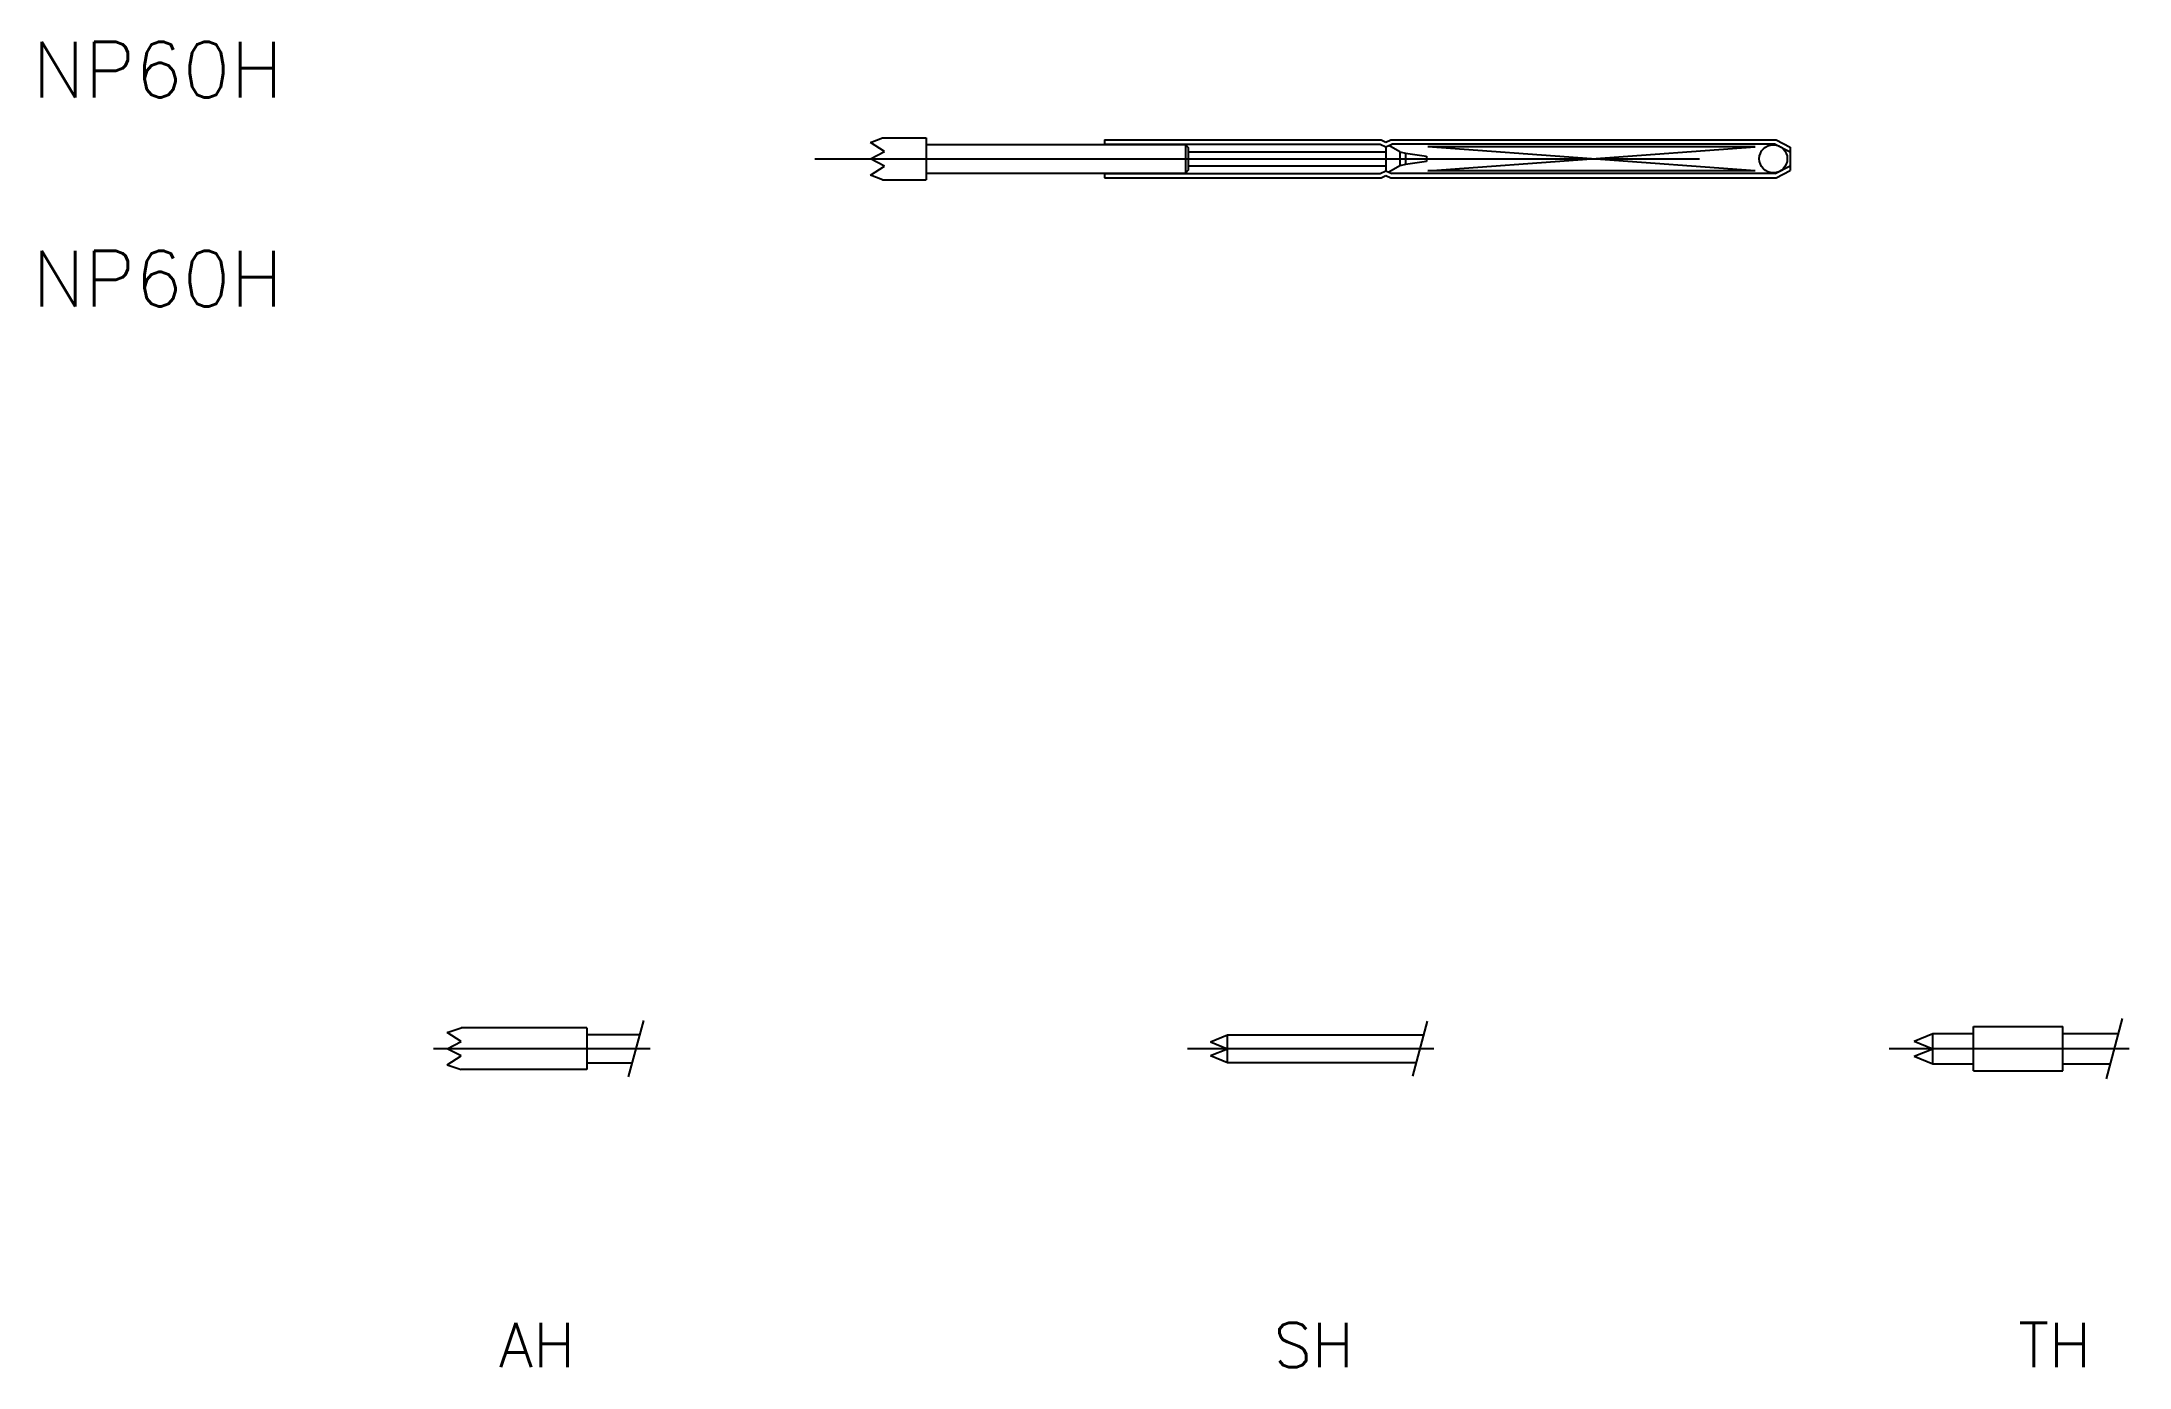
# Model space of a CAD drawing. Extents: x 30.9 to 105.8, y 21 to 68.6.
import ezdxf

# ---------------------------------------------------------------- set-up
doc = ezdxf.new("R2010")
doc.units = 0
doc.linetypes.add('CENTER', pattern=[50.8, 31.75, -6.35, 6.35, -6.35])
doc.linetypes.add('PHANTOM', pattern=[63.5, 31.75, -6.35, 6.35, -6.35, 6.35, -6.35])
doc.layers.get('0').update_dxf_attribs({"linetype": 'CONTINUOUS'})
doc.layers.add('CENTER', color=1, linetype='CENTER')
doc.styles.get("Standard").update_dxf_attribs({"font": 'txt.shx'})

msp = doc.modelspace()

# ---------------------------------------------------------------- linework, layer by layer
for p, q in [((60.661, 64.946), (61.096, 65.115)), ((61.161, 64.623), (60.661, 64.946)), ((60.661, 64.365), (61.161, 64.623)), ((61.096, 65.115), (62.661, 65.115)), ((62.661, 65.115), (62.661, 63.615)), ((62.661, 64.875), (71.961, 64.875)), ((69.061, 65.045), (78.986, 65.045)), ((69.061, 65.045), (69.061, 64.875)), ((69.061, 64.895), (78.953, 64.895)), ((71.961, 64.875), (71.961, 63.855)), ((71.961, 64.875), (72.061, 64.775)), ((72.061, 64.775), (72.061, 63.955)), ((72.061, 64.615), (79.161, 64.615)), ((78.953, 64.895), (79.161, 64.8)), ((78.986, 65.045), (79.161, 64.965)), ((79.161, 64.965), (79.336, 65.045)), ((79.161, 64.8), (79.371, 64.896)), ((79.161, 64.8), (79.161, 63.93)), ((79.661, 64.615), (79.266, 64.848)), ((79.336, 65.045), (93.161, 65.045)), ((93.132, 64.896), (79.371, 64.896)), ((79.661, 64.615), (79.661, 64.115)), ((79.661, 64.615), (79.861, 64.565)), ((79.861, 64.565), (80.611, 64.465)), ((79.861, 64.565), (79.861, 64.165)), ((80.611, 64.465), (80.611, 64.265)), ((93.132, 64.896), (93.661, 64.615)), ((93.161, 65.045), (93.661, 64.785)), ((93.661, 64.785), (93.661, 63.945)), ((61.161, 64.106), (60.661, 64.365)), ((60.661, 63.783), (61.161, 64.106)), ((61.096, 63.615), (60.661, 63.783)), ((62.661, 63.855), (71.961, 63.855)), ((69.061, 63.855), (69.061, 63.685)), ((69.061, 63.835), (78.953, 63.835)), ((69.061, 63.685), (78.986, 63.685)), ((72.061, 63.955), (71.961, 63.855)), ((72.061, 64.115), (79.161, 64.115)), ((78.953, 63.835), (79.161, 63.93)), ((78.986, 63.685), (79.161, 63.765)), ((79.161, 63.93), (79.371, 63.833)), ((79.161, 63.765), (79.336, 63.685)), ((79.661, 64.115), (79.266, 63.882)), ((79.336, 63.685), (93.161, 63.685)), ((93.132, 63.833), (79.371, 63.833)), ((79.861, 64.165), (79.661, 64.115)), ((80.611, 64.265), (79.861, 64.165)), ((93.132, 63.833), (93.661, 64.115)), ((93.161, 63.685), (93.661, 63.945)), ((61.096, 63.615), (62.661, 63.615)), ((45.475, 33.004), (45.975, 33.173)), ((45.975, 32.681), (45.475, 33.004)), ((50.477, 33.173), (45.975, 33.173)), ((50.477, 33.173), (50.477, 31.673)), ((98.116, 32.689), (98.78, 32.967)), ((98.78, 32.967), (100.249, 32.967)), ((100.249, 33.223), (103.449, 33.223)), ((100.249, 31.623), (100.249, 33.223)), ((103.449, 31.623), (103.449, 33.223)), ((103.449, 32.967), (105.447, 32.967)), ((45.475, 32.423), (45.975, 32.681)), ((45.975, 32.164), (45.475, 32.423)), ((50.477, 32.933), (52.389, 32.933)), ((50.955, 32.933), (50.955, 32.933)), ((51.433, 32.933), (51.433, 32.933)), ((72.863, 32.666), (73.473, 32.923)), ((72.863, 32.666), (73.473, 32.423)), ((72.863, 32.178), (73.473, 32.423)), ((73.473, 32.923), (80.521, 32.923)), ((98.116, 32.689), (98.78, 32.423)), ((98.116, 32.156), (98.78, 32.423)), ((45.475, 31.841), (45.975, 32.164)), ((45.475, 31.841), (45.975, 31.673)), ((50.477, 31.673), (45.975, 31.673)), ((50.477, 31.913), (52.116, 31.913)), ((72.863, 32.178), (73.473, 31.923)), ((73.473, 31.923), (80.253, 31.923)), ((98.116, 32.156), (98.78, 31.879)), ((98.78, 31.879), (100.249, 31.879)), ((100.249, 31.623), (103.449, 31.623)), ((103.449, 31.879), (105.156, 31.879))]:
    msp.add_line(p, q)
at = {"color": 3, "linetype": 'PHANTOM'}
for p, q in [((51.982, 31.413), (52.523, 33.433)), ((80.122, 31.432), (80.652, 33.413)), ((105.013, 31.345), (105.59, 33.5))]:
    msp.add_line(p, q, dxfattribs=at)
at = {"color": 3}
for p, q in [((98.78, 31.879), (98.78, 32.967)), ((73.473, 31.923), (73.473, 32.923))]:
    msp.add_line(p, q, dxfattribs=at)
msp.add_circle((93.06, 64.365), 0.503)
at = {"layer": 'CENTER', "color": 1, "linetype": 'CENTER'}
for p, q in [((92.411, 64.796), (80.661, 64.796)), ((80.661, 63.933), (92.411, 64.796)), ((92.411, 63.933), (80.661, 64.796)), ((58.661, 64.365), (95.661, 64.365)), ((92.411, 63.933), (80.661, 63.933)), ((52.752, 32.423), (44.975, 32.423)), ((80.877, 32.423), (72.035, 32.423)), ((105.835, 32.423), (97.214, 32.423))]:
    msp.add_line(p, q, dxfattribs=at)

# ---------------------------------------------------------------- texts
for s, height, p in [('NP60H', 2, (30.578, 66.567)), ('NP60H', 2, (30.578, 59.067)), ('AH', 1.6, (47.321, 20.987)), ('SH', 1.6, (75.13, 20.987)), ('TH', 1.6, (101.857, 20.987))]:
    msp.add_text(s, height=height).set_placement(p)

doc.saveas('drawing.dxf')
